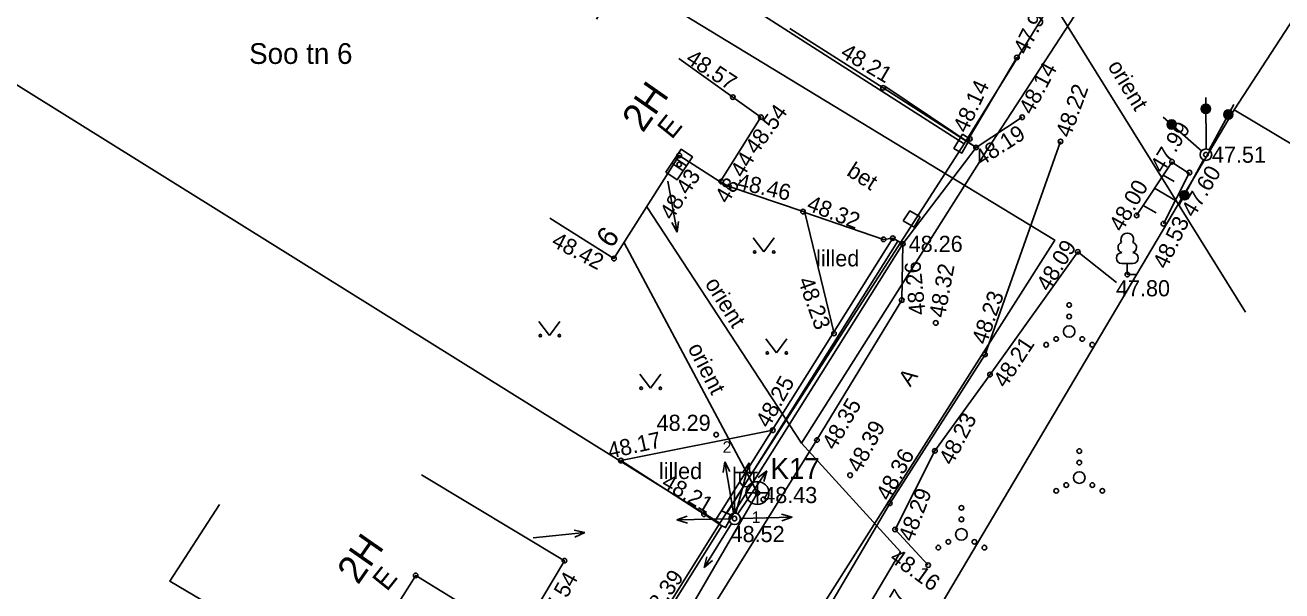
# Model space of a CAD drawing. Extents: x 641028 to 641429, y 6455650 to 6456007.
# Drawn here: x 641261.2 to 641315.7, y 6455929.3 to 6455953.9 of the extents above; entities that cross this region are included whole.
import ezdxf

# ---------------------------------------------------------------- set-up
doc = ezdxf.new("R2010")
doc.units = 0
for name, color, linetype in [('AED', 7, 'Continuous'), ('HALJASTUS', 7, 'Continuous'), ('HOONE', 7, 'Continuous'), ('KAEVU_NR', 7, 'Continuous'), ('KKAEV', 7, 'Continuous'), ('KORGUS', 7, 'Continuous'), ('KTRASS', 7, 'Continuous'), ('MPKAABEL', 7, 'Continuous'), ('MPOHULIIN', 7, 'Continuous'), ('PIIR', 7, 'Continuous'), ('POST', 7, 'Continuous'), ('PUU', 7, 'Continuous'), ('RELJEEF', 7, 'Continuous'), ('SIOHULIIN', 7, 'Continuous'), ('SITRASS', 7, 'Continuous'), ('TEE', 7, 'Continuous'), ('TORU_NR', 7, 'Continuous'), ('VTRASS', 7, 'Continuous')]:
    doc.layers.add(name, color=color, linetype=linetype)

msp = doc.modelspace()

# ---------------------------------------------------------------- linework, layer by layer
at = {"layer": 'AED'}
for p, q in [((641298.492, 6455951.218), (641302.451, 6455948.558)), ((641291.638, 6455932.702), (641299.054, 6455944.503)), ((641288.675, 6455927.764), (641291.428, 6455932.153))]:
    msp.add_line(p, q, dxfattribs=at)
for points in [[(641301.867, 6455949.143), (641302.183, 6455948.936), (641301.833, 6455948.313), (641301.488, 6455948.516), (641301.867, 6455949.143)], [(641299.289, 6455945.376), (641299.573, 6455945.808), (641300.034, 6455945.545)], [(641299.289, 6455945.376), (641299.764, 6455945.107), (641300.034, 6455945.545)], [(641291.135, 6455932.376), (641291.404, 6455932.808), (641291.872, 6455932.597), (641299.27, 6455944.38), (641298.838, 6455944.626), (641291.404, 6455932.808)], [(641291.428, 6455932.153), (641290.65, 6455932.65), (641287.044, 6455934.98)], [(641291.872, 6455932.597), (641291.585, 6455932.074), (641291.428, 6455932.153)]]:
    msp.add_lwpolyline(points, dxfattribs=at)
at = {"layer": 'HALJASTUS'}
for p, q in [((641302.16, 6455948.985), (641304.223, 6455952.463)), ((641292.784, 6455944.636), (641293.248, 6455944.029)), ((641293.248, 6455944.029), (641293.693, 6455944.636)), ((641283.484, 6455941.009), (641283.947, 6455940.402)), ((641283.947, 6455940.402), (641284.393, 6455941.009)), ((641293.332, 6455940.256), (641293.795, 6455939.65)), ((641293.795, 6455939.65), (641294.241, 6455940.256)), ((641287.861, 6455938.724), (641288.324, 6455938.117)), ((641288.324, 6455938.117), (641288.77, 6455938.724))]:
    msp.add_line(p, q, dxfattribs=at)
for points in [[(641308.549, 6455942.7), (641306.865, 6455944.033), (641303.058, 6455938.709), (641300.667, 6455935.404)], [(641300.373, 6455930.446), (641298.94, 6455931.993), (641300.667, 6455935.404)]]:
    msp.add_lwpolyline(points, dxfattribs=at)
for centre, radius in [((641292.847, 6455944.029), 0.055), ((641293.676, 6455944.029), 0.055), ((641306.493, 6455941.729), 0.1), ((641306.493, 6455941.229), 0.1), ((641306.493, 6455940.579), 0.25), ((641283.546, 6455940.402), 0.055), ((641284.375, 6455940.402), 0.055), ((641305.493, 6455940.004), 0.1), ((641305.928, 6455940.254), 0.1), ((641307.058, 6455940.254), 0.1), ((641307.493, 6455940.004), 0.1), ((641293.394, 6455939.65), 0.055), ((641294.223, 6455939.65), 0.055), ((641287.923, 6455938.117), 0.055), ((641288.752, 6455938.117), 0.055), ((641306.931, 6455935.393), 0.1), ((641306.931, 6455934.243), 0.25), ((641306.931, 6455934.893), 0.1), ((641306.366, 6455933.918), 0.1), ((641307.496, 6455933.918), 0.1), ((641305.931, 6455933.668), 0.1), ((641307.931, 6455933.668), 0.1), ((641301.815, 6455932.93), 0.1), ((641301.815, 6455932.43), 0.1), ((641301.815, 6455931.78), 0.25), ((641300.815, 6455931.205), 0.1), ((641301.25, 6455931.455), 0.1), ((641302.38, 6455931.455), 0.1), ((641302.815, 6455931.205), 0.1)]:
    msp.add_circle(centre, radius, dxfattribs=at)
at = {"layer": 'HOONE'}
for points in [[(641283.959, 6455945.495), (641286.744, 6455943.742), (641289.574, 6455948.216), (641291.349, 6455947.071), (641293.117, 6455949.875), (641291.9, 6455950.744), (641289.551, 6455952.42)], [(641269.623, 6455933.069), (641267.469, 6455929.744), (641275.126, 6455925.225), (641278.141, 6455930.001), (641282.581, 6455927.268), (641284.592, 6455930.639), (641278.391, 6455934.369)]]:
    msp.add_lwpolyline(points, dxfattribs=at)
at = {"layer": 'KKAEV'}
for p, q in [((641292.969, 6455933.075), (641292.969, 6455934.075)), ((641292.469, 6455933.575), (641293.469, 6455933.575))]:
    msp.add_line(p, q, dxfattribs=at)
msp.add_circle((641292.969, 6455933.575), 0.5, dxfattribs=at)
at = {"layer": 'KORGUS'}
for centre in [(641304.223, 6455952.463), (641298.419, 6455951.147), (641291.9, 6455950.744), (641293.117, 6455949.875), (641304.454, 6455949.87), (641302.183, 6455948.936), (641306.115, 6455948.818), (641289.574, 6455948.216), (641302.451, 6455948.558), (641312.425, 6455948.248), (641289.57, 6455947.821), (641310.953, 6455947.942), (641291.402, 6455947.08), (641311.713, 6455947.471), (641291.739, 6455946.862), (641294.945, 6455945.778), (641309.419, 6455945.614), (641310.581, 6455945.254), (641298.44, 6455944.576), (641298.838, 6455944.626), (641299.27, 6455944.38), (641286.744, 6455943.742), (641306.865, 6455944.033), (641309.014, 6455943.049), (641299.23, 6455941.943), (641300.702, 6455940.953), (641296.29, 6455940.497), (641302.84, 6455939.586), (641303.058, 6455938.709), (641291.178, 6455936.104), (641293.631, 6455936.296), (641295.55, 6455935.874), (641287.044, 6455934.98), (641300.667, 6455935.404), (641296.988, 6455934.345), (641292.969, 6455933.575), (641293.225, 6455933.298), (641293.225, 6455933.298), (641298.71, 6455933.126), (641290.65, 6455932.65), (641291.973, 6455932.465), (641298.94, 6455931.993), (641284.592, 6455930.639), (641300.373, 6455930.446), (641278.141, 6455930.001)]:
    msp.add_circle(centre, 0.1, dxfattribs=at)
at = {"layer": 'KTRASS'}
msp.add_lwpolyline([(641278.901, 6455905.71), (641282.538, 6455915.654), (641292.969, 6455933.575), (641287.179, 6455944.429)], dxfattribs=at)
at = {"layer": 'MPKAABEL'}
msp.add_line((641314.141, 6455941.414), (641303.805, 6455958.048), dxfattribs=at)
at = {"layer": 'MPOHULIIN'}
for p, q in [((641289.033, 6455947.343), (641289.033, 6455947.343)), ((641289.078, 6455947.097), (641289.483, 6455944.884)), ((641289.483, 6455944.884), (641289.256, 6455945.301)), ((641289.483, 6455944.884), (641289.549, 6455945.354)), ((641291.548, 6455934.929), (641291.477, 6455934.459)), ((641291.548, 6455934.929), (641291.771, 6455934.509)), ((641291.93, 6455932.711), (641291.548, 6455934.929)), ((641292.036, 6455932.707), (641292.603, 6455934.884)), ((641292.113, 6455932.672), (641293.375, 6455934.535)), ((641292.603, 6455934.884), (641292.344, 6455934.486)), ((641292.603, 6455934.884), (641292.633, 6455934.41)), ((641293.375, 6455934.535), (641292.997, 6455934.246)), ((641293.375, 6455934.535), (641293.244, 6455934.078)), ((641289.473, 6455932.41), (641289.922, 6455932.568)), ((641291.723, 6455932.459), (641289.473, 6455932.41)), ((641289.473, 6455932.41), (641289.928, 6455932.27)), ((641291.973, 6455932.465), (641291.973, 6455932.465)), ((641291.973, 6455932.465), (641291.973, 6455932.465)), ((641291.973, 6455932.465), (641291.973, 6455932.465)), ((641291.973, 6455932.465), (641291.973, 6455932.465)), ((641291.973, 6455932.465), (641291.973, 6455932.465)), ((641291.973, 6455932.465), (641291.973, 6455932.465)), ((641292.223, 6455932.471), (641294.472, 6455932.523)), ((641294.472, 6455932.523), (641294.018, 6455932.663)), ((641294.472, 6455932.523), (641294.024, 6455932.364)), ((641283.24, 6455931.628), (641285.478, 6455931.857)), ((641285.478, 6455931.857), (641285.014, 6455931.96)), ((641285.478, 6455931.857), (641285.044, 6455931.663)), ((641291.841, 6455932.253), (641290.653, 6455930.342)), ((641282.991, 6455931.602), (641282.991, 6455931.602)), ((641290.653, 6455930.342), (641290.765, 6455930.804)), ((641290.653, 6455930.342), (641291.019, 6455930.646))]:
    msp.add_line(p, q, dxfattribs=at)
at = {"layer": 'PIIR'}
for points in [[(641301.94, 6455948.72), (641312.6, 6455965.93), (641286.06, 6455982.56), (641280.5, 6455973.42), (641237.36, 6455995.24), (641235.34, 6455991.29)], [(641381.16, 6455934.21), (641401.95, 6455966.49), (641340.84, 6455991.96), (641313.65, 6455950.2), (641334.34, 6455937.85), (641340.67, 6455948.11), (641347.08, 6455944.33), (641362.69, 6455946.26)], [(641301.94, 6455948.72), (641235.34, 6455991.29), (641228.11, 6455971.68), (641291.33, 6455932.26)], [(641280.77, 6455915.37), (641291.33, 6455932.26), (641228.11, 6455971.68), (641220.5, 6455953.19)], [(641325.05, 6455868.67), (641370.66, 6455918.23), (641334.34, 6455937.85), (641313.65, 6455950.2), (641288.74, 6455908.14), (641292.09, 6455898.6)]]:
    msp.add_lwpolyline(points, close=True, dxfattribs=at)
at = {"layer": 'POST'}
for p, q in [((641289.247, 6455947.874), (641289.743, 6455947.543)), ((641289.397, 6455948.1), (641289.894, 6455947.768)), ((641291.973, 6455932.715), (641291.973, 6455934.715)), ((641291.973, 6455934.465), (641292.973, 6455934.465)), ((641292.199, 6455934.144), (641292.199, 6455934.465)), ((641292.812, 6455934.144), (641292.812, 6455934.465)), ((641291.973, 6455932.465), (641291.973, 6455932.465))]:
    msp.add_line(p, q, dxfattribs=at)
msp.add_lwpolyline([(641288.991, 6455947.49), (641289.653, 6455948.484), (641290.15, 6455948.152), (641289.487, 6455947.159)], close=True, dxfattribs=at)
for centre in [(641312.425, 6455948.248), (641291.979, 6455932.456)]:
    msp.add_circle(centre, 0.25, dxfattribs=at)
msp.add_arc((641292.506, 6455934.144), 0.306, 180, 0, dxfattribs=at)
at = {"layer": 'PUU'}
for p, q in [((641309.254, 6455943.524), (641308.774, 6455943.524)), ((641309.014, 6455943.049), (641309.014, 6455943.524)), ((641309.394, 6455943.049), (641309.014, 6455943.049))]:
    msp.add_line(p, q, dxfattribs=at)
for centre, radius, start, end in [((641308.844, 6455944.222), 0.233, 109.0217, 253.1415), ((641309.014, 6455944.569), 0.277, 332.5799, 207.4201), ((641309.184, 6455944.222), 0.233, 286.8508, 70.9859), ((641308.776, 6455943.762), 0.238, 90.0016, 269.3953), ((641309.251, 6455943.762), 0.238, 270.6047, 89.9984)]:
    msp.add_arc(centre, radius, start, end, dxfattribs=at)
at = {"layer": 'RELJEEF'}
for p, q in [((641309.419, 6455945.614), (641310.953, 6455947.942)), ((641310.944, 6455947.93), (641311.691, 6455947.428)), ((641310.571, 6455947.363), (641311.05, 6455947.09)), ((641310.581, 6455945.254), (641311.713, 6455947.471)), ((641310.199, 6455946.799), (641311.098, 6455946.266)), ((641309.698, 6455946.038), (641310.271, 6455945.722))]:
    msp.add_line(p, q, dxfattribs=at)
at = {"layer": 'SIOHULIIN'}
for p, q in [((641312.436, 6455948.491), (641312.418, 6455950.732)), ((641312.558, 6455948.46), (641313.639, 6455950.423)), ((641312.249, 6455948.406), (641310.563, 6455949.882)), ((641312.438, 6455948.241), (641312.438, 6455948.241)), ((641312.438, 6455948.241), (641312.438, 6455948.241)), ((641312.438, 6455948.241), (641312.438, 6455948.241)), ((641312.438, 6455948.241), (641312.438, 6455948.241)), ((641312.319, 6455948.021), (641311.256, 6455946.048))]:
    msp.add_line(p, q, dxfattribs=at)
for centre, radius in [((641312.422, 6455950.235), 0.199), ((641312.422, 6455950.235), 0.19), ((641312.422, 6455950.235), 0.18), ((641312.422, 6455950.235), 0.171), ((641312.422, 6455950.235), 0.162), ((641312.422, 6455950.235), 0.152), ((641312.422, 6455950.235), 0.143), ((641312.422, 6455950.235), 0.133), ((641312.422, 6455950.235), 0.124), ((641312.422, 6455950.235), 0.114), ((641312.422, 6455950.235), 0.105), ((641312.422, 6455950.235), 0.0953), ((641312.422, 6455950.235), 0.0858), ((641312.422, 6455950.235), 0.0763), ((641312.422, 6455950.235), 0.0669), ((641312.422, 6455950.235), 0.0574), ((641312.422, 6455950.235), 0.0479), ((641312.422, 6455950.235), 0.0385), ((641312.422, 6455950.235), 0.029), ((641312.422, 6455950.235), 0.0195), ((641312.422, 6455950.235), 0.0101), ((641312.422, 6455950.235), 0.00061), ((641313.4, 6455949.988), 0.199), ((641313.4, 6455949.988), 0.19), ((641313.4, 6455949.988), 0.18), ((641313.4, 6455949.988), 0.171), ((641313.4, 6455949.988), 0.162), ((641313.4, 6455949.988), 0.152), ((641313.4, 6455949.988), 0.143), ((641313.4, 6455949.988), 0.133), ((641313.4, 6455949.988), 0.124), ((641313.4, 6455949.988), 0.114), ((641313.4, 6455949.988), 0.105), ((641313.4, 6455949.988), 0.0953), ((641313.4, 6455949.988), 0.0858), ((641313.4, 6455949.988), 0.0763), ((641313.4, 6455949.988), 0.0669), ((641313.4, 6455949.988), 0.0574), ((641313.4, 6455949.988), 0.0479), ((641313.4, 6455949.988), 0.0385), ((641313.4, 6455949.988), 0.029), ((641313.4, 6455949.988), 0.0195), ((641313.4, 6455949.988), 0.0101), ((641313.4, 6455949.988), 0.00061), ((641310.937, 6455949.555), 0.199), ((641310.937, 6455949.555), 0.19), ((641310.937, 6455949.555), 0.18), ((641310.937, 6455949.555), 0.171), ((641310.937, 6455949.555), 0.162), ((641310.937, 6455949.555), 0.152), ((641310.937, 6455949.555), 0.143), ((641310.937, 6455949.555), 0.133), ((641310.937, 6455949.555), 0.124), ((641310.937, 6455949.555), 0.114), ((641310.937, 6455949.555), 0.105), ((641310.937, 6455949.555), 0.0953), ((641310.937, 6455949.555), 0.0858), ((641310.937, 6455949.555), 0.0763), ((641310.937, 6455949.555), 0.0669), ((641310.937, 6455949.555), 0.0574), ((641310.937, 6455949.555), 0.0479), ((641310.937, 6455949.555), 0.0385), ((641310.937, 6455949.555), 0.029), ((641310.937, 6455949.555), 0.0195), ((641310.937, 6455949.555), 0.0101), ((641310.937, 6455949.555), 0.00061), ((641311.492, 6455946.485), 0.199), ((641311.492, 6455946.485), 0.19), ((641311.492, 6455946.485), 0.18), ((641311.492, 6455946.485), 0.171), ((641311.492, 6455946.485), 0.162), ((641311.492, 6455946.485), 0.152), ((641311.492, 6455946.485), 0.143), ((641311.492, 6455946.485), 0.133), ((641311.492, 6455946.485), 0.124), ((641311.492, 6455946.485), 0.114), ((641311.492, 6455946.485), 0.105), ((641311.492, 6455946.485), 0.0953), ((641311.492, 6455946.485), 0.0858), ((641311.492, 6455946.485), 0.0763), ((641311.492, 6455946.485), 0.0669), ((641311.492, 6455946.485), 0.0574), ((641311.492, 6455946.485), 0.0479), ((641311.492, 6455946.485), 0.0385), ((641311.492, 6455946.485), 0.029), ((641311.492, 6455946.485), 0.0195), ((641311.492, 6455946.485), 0.0101), ((641311.492, 6455946.485), 0.00061)]:
    msp.add_circle(centre, radius, dxfattribs=at)
at = {"layer": 'SITRASS'}
for points in [[(641294.88, 6455935.729), (641302.927, 6455948.457), (641307.568, 6455955.569)], [(641290.609, 6455916.577), (641299.17, 6455931.03), (641294.88, 6455935.729), (641288.168, 6455945.993)]]:
    msp.add_lwpolyline(points, dxfattribs=at)
at = {"layer": 'TEE'}
for p, q in [((641295.023, 6455945.737), (641296.29, 6455940.497)), ((641287.044, 6455934.98), (641293.631, 6455936.296))]:
    msp.add_line(p, q, dxfattribs=at)
for points in [[(641302.451, 6455948.558), (641298.419, 6455951.147), (641294.375, 6455953.716)], [(641304.454, 6455949.87), (641302.451, 6455948.558), (641299.27, 6455944.38), (641299.23, 6455941.943), (641295.55, 6455935.874), (641290.224, 6455927.341)], [(641306.115, 6455948.818), (641302.84, 6455939.586), (641298.71, 6455933.126), (641294.09, 6455925.251), (641290.202, 6455917.525), (641288.392, 6455913.267), (641287.391, 6455908.384), (641288.007, 6455904.242), (641289.086, 6455900.981), (641291.127, 6455897.682), (641294.944, 6455893.637), (641302.508, 6455886.031), (641312.14, 6455878.025), (641312.797, 6455877.564), (641313.862, 6455877.657), (641314.22, 6455877.832)], [(641291.349, 6455947.071), (641291.739, 6455946.862), (641294.945, 6455945.778), (641295.023, 6455945.737), (641298.44, 6455944.576), (641298.838, 6455944.626)]]:
    msp.add_lwpolyline(points, dxfattribs=at)
at = {"layer": 'VTRASS'}
msp.add_lwpolyline([(641287.256, 6455915.277), (641305.868, 6455944.545), (641287.117, 6455955.943), (641285.986, 6455954.132)], dxfattribs=at)

# ---------------------------------------------------------------- texts
at = {"layer": 'HALJASTUS'}
for p in [(641295.512, 6455943.404), (641288.694, 6455934.18)]:
    msp.add_text('lilled', height=0.7, dxfattribs=at).set_placement(p)
at = {"layer": 'HOONE'}
for s, height, rotation, p in [('2H', 1.2, 55.0615, (641287.995, 6455949.163)), ('E', 0.9, 51.1802, (641289.253, 6455948.878)), ('6', 0.9, 53.5072, (641286.627, 6455944.145)), ('2H', 1.2, 55.0615, (641275.636, 6455929.558)), ('E', 0.9, 51.1802, (641276.895, 6455929.273))]:
    msp.add_text(s, height=height, rotation=rotation, dxfattribs=at).set_placement(p)
at = {"layer": 'KAEVU_NR'}
msp.add_text('K17', height=0.9, dxfattribs=at).set_placement((641293.53, 6455934.187))
at = {"layer": 'KORGUS'}
for s, rotation, p in [(' 47.92', 63.4626, (641304.536, 6455952.307)), (' 48.57', 326.874, (641289.593, 6455952.422)), (' 48.21', 329.4511, (641296.296, 6455952.65)), (' 48.14', 61.9611, (641304.763, 6455949.706)), (' 48.14', 64.7335, (641301.936, 6455948.912)), (' 48.22', 69.8762, (641306.444, 6455948.698)), (' 48.54', 54.0909, (641292.782, 6455947.996)), (' 48.19', 32.5343, (641302.458, 6455947.588)), (' 47.99', 58.5943, (641310.423, 6455947.181)), (' 48.44', 59.1833, (641291.545, 6455945.859)), (' 48.43', 57.3392, (641289.124, 6455945.147)), (' 47.60', 59.0963, (641311.772, 6455945.263)), (' 48.46', 347.1325, (641291.786, 6455946.825)), (' 48.00', 60.4073, (641308.66, 6455944.63)), (' 48.32', 338.6823, (641294.818, 6455945.954)), (' 48.53', 64.4727, (641310.6, 6455943.007)), (' 48.42', 332.351, (641283.753, 6455944.432)), (' 48.09', 58.6275, (641305.48, 6455942.047)), (' 48.26', 95.6312, (641300.291, 6455941.062)), (' 48.32', 79.374, (641301.046, 6455940.889)), (' 48.23', 289.6648, (641294.624, 6455943.042)), (' 48.23', 70.666, (641302.812, 6455939.725)), (' 48.21', 56.5763, (641303.585, 6455937.875)), (' 48.25', 60.8612, (641293.331, 6455936.125)), (' 48.35', 59.8304, (641296.196, 6455935.166)), (' 48.39', 61.5069, (641297.296, 6455934.178)), (' 48.23', 62.5114, (641301.299, 6455934.501)), (' 48.17', 12.5215, (641286.305, 6455935.001)), (' 48.36', 61.6464, (641298.562, 6455932.959)), (' 48.21', 329.875, (641288.531, 6455933.984)), (' 48.29', 69.1676, (641299.615, 6455931.18)), (' 48.16', 324.1788, (641298.448, 6455930.803)), (' 47.54', 60.8044, (641283.94, 6455927.622)), (' 48.39', 55.2707, (641288.319, 6455927.789)), (' 48.37', 59.4442, (641298.19, 6455926.875))]:
    msp.add_text(s, height=0.7, rotation=rotation, dxfattribs=at).set_placement(p)
for s, p in [(' 47.51', (641312.425, 6455947.898)), (' 48.26', (641299.27, 6455944.03)), (' 47.80', (641308.263, 6455942.105)), (' 48.29', (641288.334, 6455936.27)), (' 48.43', (641292.959, 6455933.136)), (' 48.52', (641291.544, 6455931.445))]:
    msp.add_text(s, height=0.7, dxfattribs=at).set_placement(p)
at = {"layer": 'KTRASS'}
msp.add_text('orient', height=0.7, rotation=297.0021, dxfattribs=at).set_placement((641289.928, 6455939.867))
at = {"layer": 'MPKAABEL'}
msp.add_text('orient', height=0.7, rotation=301.4353, dxfattribs=at).set_placement((641308.14, 6455952.089))
at = {"layer": 'PIIR'}
msp.add_text('Soo tn 6', height=0.9, dxfattribs=at).set_placement((641270.915, 6455952.184))
at = {"layer": 'SITRASS'}
msp.add_text('orient', height=0.7, rotation=301.9099, dxfattribs=at).set_placement((641290.667, 6455942.66))
at = {"layer": 'TEE'}
for s, rotation, p in [('bet', 327.3238, (641296.792, 6455947.38)), ('A', 54.4074, (641299.597, 6455938.146))]:
    msp.add_text(s, height=0.7, rotation=rotation, dxfattribs=at).set_placement(p)
at = {"layer": 'TORU_NR'}
for s, p in [('2', (641291.461, 6455935.317)), ('1', (641292.727, 6455932.279))]:
    msp.add_text(s, height=0.5, dxfattribs=at).set_placement(p)

doc.saveas('drawing.dxf')
